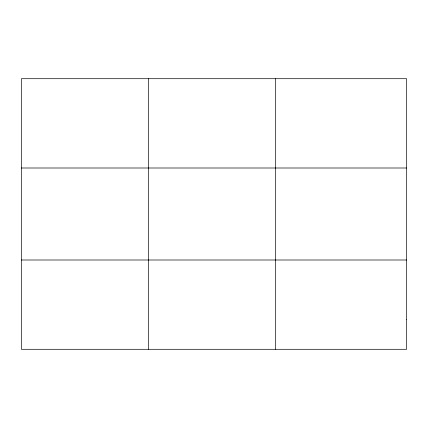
<?xml version="1.0" encoding="UTF-8"?>
<svg xmlns="http://www.w3.org/2000/svg" width="428" height="428" viewBox="0 0 428 428"><rect width="100%" height="100%" fill="white"/><g stroke="black" fill="none" stroke-linecap="round" stroke-linejoin="round"><path stroke-width="0.64" d="M148.516 78.704L148.516 349.296M275.632 78.704L275.632 349.296M21.4 168.001L406.6 168.001M21.4 259.999L406.6 259.999M406.6 319.529L406.6 349.296L21.4 349.296L21.4 78.704L406.6 78.704L406.6 319.529"/></g></svg>
